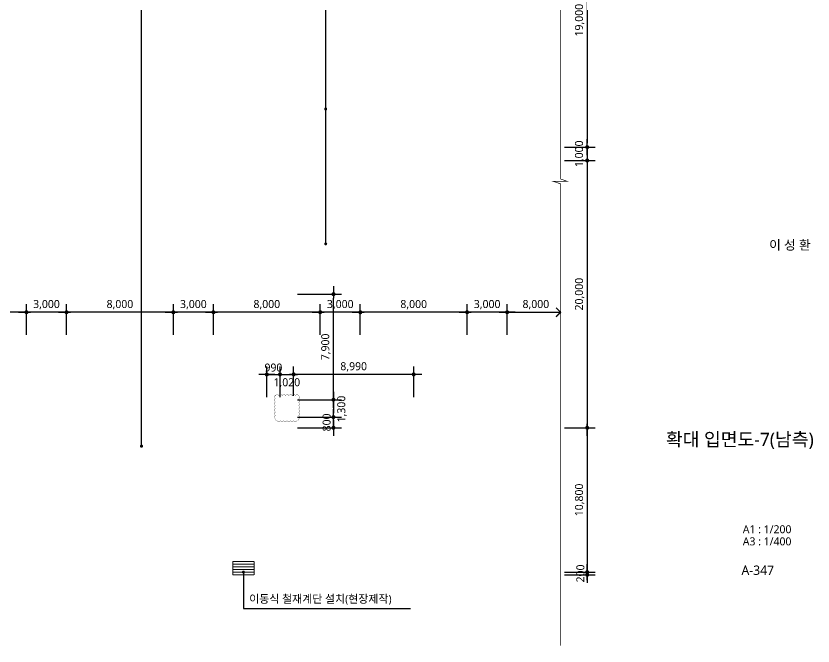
# Model space of a CAD drawing. Header units: millimetres. Extents: x 4937160 to 6265723, y 243853 to 348825.
# Drawn here: x 6036585 to 6096281, y 248160 to 295308 of the extents above; entities that cross this region are included whole.
import ezdxf
from ezdxf.enums import TextEntityAlignment as Align

# ---------------------------------------------------------------- set-up
doc = ezdxf.new("R2010")
doc.units = ezdxf.units.MM
doc.linetypes.add('DASHEDX2', pattern=[1.5, 1, -0.5])
doc.layers.get('0').update_dxf_attribs({"linetype": 'CONTINUOUS'})
for name, color, linetype, lineweight in [('A-BORD-TEXT', 3, 'CONTINUOUS', 25), ('A-MKXS-TEXT2', 7, 'CONTINUOUS', 25), ('A-SSXM-HID', 8, 'DASHEDX2', 18), ('REV-202205', 20, 'CONTINUOUS', 25)]:
    doc.layers.add(name, color=color, linetype=linetype, lineweight=lineweight)
doc.layers.add('AA-MARK', color=1, linetype='CONTINUOUS')
doc.layers.add('DIM', color=7, linetype='CONTINUOUS')
doc.styles.add('HY울릉도L', font='')
doc.styles.add('맑은고딕', font='malgun.ttf')
doc.styles.get('HY울릉도L').set_extended_font_data('HYwulM')
doc.dimstyles.new('CDIM', dxfattribs={"dimtxt": 3, "dimasz": 1.5, "dimexe": 2, "dimexo": 1, "dimgap": 1, "dimtad": 1, "dimdec": 0, "dimrnd": 0.5, "dimzin": 0, "dimdsep": 32, "dimlunit": 6, "dimtxsty": 'HY울릉도L', "dimblk1": '_CIDOT', "dimblk2": '_CIDOT', "dimsah": 1, "dimcen": 5.5, "dimclrd": 2, "dimclre": 2, "dimclrt": 7, "dimadec": 0, "dimazin": 0, "dimtfac": 1, "dimtdec": 0, "dimtix": 1, "dimtmove": 2, "dimatfit": 1, "dimldrblk": '_CIDOT', "dimfxl": 1, "dimtolj": 1, "dimtzin": 0, "dimlwd": -1, "dimarcsym": 0})

# ---------------------------------------------------------------- blocks, each defined once
blk = doc.blocks.new('_CIDOT')
at = {"color": 0, "linetype": 'ByBlock'}
blk.add_line((2, 0), (-1, 0), dxfattribs=at)
at = {"color": 0, "linetype": 'ByBlock', "const_width": 0.5}
blk.add_lwpolyline([(-0.25, 0, 1), (0.25, 0, 1)], format="xyb", close=True, dxfattribs=at)
blk = doc.blocks.new('*D1414')
at = {"layer": 'DIM', "lineweight": -2, "transparency": 16777216}
for p, q in [((6055373, 266793), (6055373, 269084)), ((6056363, 266793), (6056363, 269084))]:
    blk.add_line(p, q, dxfattribs=at)
at = {"layer": 'DIM', "transparency": 16777216}
for p, q in [((6055073, 268484), (6054773, 268484)), ((6055373, 268484), (6056363, 268484)), ((6056663, 268484), (6056963, 268484))]:
    blk.add_line(p, q, dxfattribs=at)
at = {"layer": 'DIM', "transparency": 16777216, "xscale": 300, "yscale": 300, "zscale": 300}
blk.add_blockref('_CIDOT', (6055373, 268484), dxfattribs=at)
at = {"layer": 'DIM', "transparency": 16777216, "xscale": 300, "yscale": 300, "zscale": 300, "rotation": 180}
blk.add_blockref('_CIDOT', (6056363, 268484), dxfattribs=at)
at = {"layer": 'DIM', "color": 3, "transparency": 16777216, "insert": (6055868, 268994), "char_height": 600, "attachment_point": 5, "style": '맑은고딕'}
blk.add_mtext('\\A1;990', dxfattribs=at)
blk = doc.blocks.new('*D1415')
at = {"layer": 'DIM', "lineweight": -2, "transparency": 16777216}
for p, q in [((6056363, 266793), (6056363, 269084)), ((6057383, 266893), (6057383, 269084))]:
    blk.add_line(p, q, dxfattribs=at)
at = {"layer": 'DIM', "transparency": 16777216}
blk.add_line((6056663, 268484), (6057083, 268484), dxfattribs=at)
at = {"layer": 'DIM', "transparency": 16777216, "xscale": 300, "yscale": 300, "zscale": 300, "rotation": 180}
blk.add_blockref('_CIDOT', (6056363, 268484), dxfattribs=at)
at = {"layer": 'DIM', "transparency": 16777216, "xscale": 300, "yscale": 300, "zscale": 300}
blk.add_blockref('_CIDOT', (6057383, 268484), dxfattribs=at)
at = {"layer": 'DIM', "color": 3, "transparency": 16777216, "insert": (6056873, 267846), "char_height": 600, "attachment_point": 5, "style": '맑은고딕'}
blk.add_mtext('\\A1;1,020', dxfattribs=at)
blk = doc.blocks.new('*D1416')
at = {"layer": 'DIM', "lineweight": -2, "transparency": 16777216}
for p, q in [((6057383, 266893), (6057383, 269084)), ((6066373, 266793), (6066373, 269084))]:
    blk.add_line(p, q, dxfattribs=at)
at = {"layer": 'DIM', "transparency": 16777216}
blk.add_line((6066073, 268484), (6057683, 268484), dxfattribs=at)
at = {"layer": 'DIM', "transparency": 16777216, "xscale": 300, "yscale": 300, "zscale": 300, "rotation": 180}
blk.add_blockref('_CIDOT', (6057383, 268484), dxfattribs=at)
at = {"layer": 'DIM', "transparency": 16777216, "xscale": 300, "yscale": 300, "zscale": 300}
blk.add_blockref('_CIDOT', (6066373, 268484), dxfattribs=at)
at = {"layer": 'DIM', "color": 3, "transparency": 16777216, "insert": (6061878, 269044), "char_height": 600, "attachment_point": 5, "style": '맑은고딕'}
blk.add_mtext('\\A1;8,990', dxfattribs=at)
blk = doc.blocks.new('*D1417')
at = {"layer": 'DIM', "lineweight": -2, "transparency": 16777216}
for p, q in [((6037373, 271447), (6037373, 273737)), ((6040373, 271447), (6040373, 273737))]:
    blk.add_line(p, q, dxfattribs=at)
at = {"layer": 'DIM', "transparency": 16777216}
blk.add_line((6040073, 273137), (6037673, 273137), dxfattribs=at)
at = {"layer": 'DIM', "transparency": 16777216, "xscale": 300, "yscale": 300, "zscale": 300, "rotation": 180}
blk.add_blockref('_CIDOT', (6037373, 273137), dxfattribs=at)
at = {"layer": 'DIM', "transparency": 16777216, "xscale": 300, "yscale": 300, "zscale": 300}
blk.add_blockref('_CIDOT', (6040373, 273137), dxfattribs=at)
at = {"layer": 'DIM', "color": 3, "transparency": 16777216, "insert": (6038873, 273697), "char_height": 600, "attachment_point": 5, "style": '맑은고딕'}
blk.add_mtext('\\A1;3,000', dxfattribs=at)
blk = doc.blocks.new('*D1418')
at = {"layer": 'DIM', "lineweight": -2, "transparency": 16777216}
for p, q in [((6040373, 271447), (6040373, 273737)), ((6048373, 271447), (6048373, 273737))]:
    blk.add_line(p, q, dxfattribs=at)
at = {"layer": 'DIM', "transparency": 16777216}
blk.add_line((6048073, 273137), (6040673, 273137), dxfattribs=at)
at = {"layer": 'DIM', "transparency": 16777216, "xscale": 300, "yscale": 300, "zscale": 300, "rotation": 180}
blk.add_blockref('_CIDOT', (6040373, 273137), dxfattribs=at)
at = {"layer": 'DIM', "transparency": 16777216, "xscale": 300, "yscale": 300, "zscale": 300}
blk.add_blockref('_CIDOT', (6048373, 273137), dxfattribs=at)
at = {"layer": 'DIM', "color": 3, "transparency": 16777216, "insert": (6044373, 273697), "char_height": 600, "attachment_point": 5, "style": '맑은고딕'}
blk.add_mtext('\\A1;8,000', dxfattribs=at)
blk = doc.blocks.new('*D1419')
at = {"layer": 'DIM', "lineweight": -2, "transparency": 16777216}
for p, q in [((6048373, 271447), (6048373, 273737)), ((6051373, 271447), (6051373, 273737))]:
    blk.add_line(p, q, dxfattribs=at)
at = {"layer": 'DIM', "transparency": 16777216}
blk.add_line((6051073, 273137), (6048673, 273137), dxfattribs=at)
at = {"layer": 'DIM', "transparency": 16777216, "xscale": 300, "yscale": 300, "zscale": 300, "rotation": 180}
blk.add_blockref('_CIDOT', (6048373, 273137), dxfattribs=at)
at = {"layer": 'DIM', "transparency": 16777216, "xscale": 300, "yscale": 300, "zscale": 300}
blk.add_blockref('_CIDOT', (6051373, 273137), dxfattribs=at)
at = {"layer": 'DIM', "color": 3, "transparency": 16777216, "insert": (6049873, 273697), "char_height": 600, "attachment_point": 5, "style": '맑은고딕'}
blk.add_mtext('\\A1;3,000', dxfattribs=at)
blk = doc.blocks.new('*D1420')
at = {"layer": 'DIM', "lineweight": -2, "transparency": 16777216}
for p, q in [((6051373, 271447), (6051373, 273737)), ((6059373, 271447), (6059373, 273737))]:
    blk.add_line(p, q, dxfattribs=at)
at = {"layer": 'DIM', "transparency": 16777216}
blk.add_line((6059073, 273137), (6051673, 273137), dxfattribs=at)
at = {"layer": 'DIM', "transparency": 16777216, "xscale": 300, "yscale": 300, "zscale": 300, "rotation": 180}
blk.add_blockref('_CIDOT', (6051373, 273137), dxfattribs=at)
at = {"layer": 'DIM', "transparency": 16777216, "xscale": 300, "yscale": 300, "zscale": 300}
blk.add_blockref('_CIDOT', (6059373, 273137), dxfattribs=at)
at = {"layer": 'DIM', "color": 3, "transparency": 16777216, "insert": (6055373, 273697), "char_height": 600, "attachment_point": 5, "style": '맑은고딕'}
blk.add_mtext('\\A1;8,000', dxfattribs=at)
blk = doc.blocks.new('*D1422')
at = {"layer": 'DIM', "lineweight": -2, "transparency": 16777216}
for p, q in [((6029373, 271447), (6029373, 273737)), ((6037373, 271447), (6037373, 273737))]:
    blk.add_line(p, q, dxfattribs=at)
at = {"layer": 'DIM', "transparency": 16777216}
blk.add_line((6037073, 273137), (6029673, 273137), dxfattribs=at)
at = {"layer": 'DIM', "transparency": 16777216, "xscale": 300, "yscale": 300, "zscale": 300, "rotation": 180}
blk.add_blockref('_CIDOT', (6029373, 273137), dxfattribs=at)
at = {"layer": 'DIM', "transparency": 16777216, "xscale": 300, "yscale": 300, "zscale": 300}
blk.add_blockref('_CIDOT', (6037373, 273137), dxfattribs=at)
at = {"layer": 'DIM', "color": 3, "transparency": 16777216, "insert": (6033373, 273697), "char_height": 600, "attachment_point": 5, "style": '맑은고딕'}
blk.add_mtext('\\A1;8,000', dxfattribs=at)
blk = doc.blocks.new('*D1430')
at = {"layer": 'DIM', "lineweight": -2, "transparency": 16777216}
for p, q in [((6057683, 266593), (6060964, 266593)), ((6057673, 265293), (6060964, 265293))]:
    blk.add_line(p, q, dxfattribs=at)
at = {"layer": 'DIM', "transparency": 16777216}
blk.add_line((6060364, 266293), (6060364, 265593), dxfattribs=at)
at = {"layer": 'DIM', "transparency": 16777216, "xscale": 300, "yscale": 300, "zscale": 300}
for p, rotation in [((6060364, 266593), 90), ((6060364, 265293), 270)]:
    blk.add_blockref('_CIDOT', p, dxfattribs=dict(at, rotation=rotation))
at = {"layer": 'DIM', "color": 3, "transparency": 16777216, "insert": (6061002, 265893), "char_height": 600, "attachment_point": 5, "rotation": 90, "style": '맑은고딕'}
blk.add_mtext('\\A1;1,300', dxfattribs=at)
blk = doc.blocks.new('*D1431')
at = {"layer": 'DIM', "transparency": 16777216}
for p, q in [((6060364, 265593), (6060364, 265893)), ((6060364, 264493), (6060364, 265293)), ((6060364, 264193), (6060364, 263893))]:
    blk.add_line(p, q, dxfattribs=at)
at = {"layer": 'DIM', "lineweight": -2, "transparency": 16777216}
for p, q in [((6057673, 265293), (6060964, 265293)), ((6057673, 264493), (6060964, 264493))]:
    blk.add_line(p, q, dxfattribs=at)
at = {"layer": 'DIM', "transparency": 16777216, "xscale": 300, "yscale": 300, "zscale": 300}
for p, rotation in [((6060364, 265293), 270), ((6060364, 264493), 90)]:
    blk.add_blockref('_CIDOT', p, dxfattribs=dict(at, rotation=rotation))
at = {"layer": 'DIM', "color": 3, "transparency": 16777216, "insert": (6059854, 264893), "char_height": 600, "attachment_point": 5, "rotation": 90, "style": '맑은고딕'}
blk.add_mtext('\\A1;800', dxfattribs=at)
blk = doc.blocks.new('*D1432')
at = {"layer": 'DIM', "lineweight": -2, "transparency": 16777216}
for p, q in [((6070373, 271447), (6070373, 273737)), ((6073373, 271447), (6073373, 273737))]:
    blk.add_line(p, q, dxfattribs=at)
at = {"layer": 'DIM', "transparency": 16777216}
blk.add_line((6073073, 273137), (6070673, 273137), dxfattribs=at)
at = {"layer": 'DIM', "transparency": 16777216, "xscale": 300, "yscale": 300, "zscale": 300, "rotation": 180}
blk.add_blockref('_CIDOT', (6070373, 273137), dxfattribs=at)
at = {"layer": 'DIM', "transparency": 16777216, "xscale": 300, "yscale": 300, "zscale": 300}
blk.add_blockref('_CIDOT', (6073373, 273137), dxfattribs=at)
at = {"layer": 'DIM', "color": 3, "transparency": 16777216, "insert": (6071873, 273697), "char_height": 600, "attachment_point": 5, "style": '맑은고딕'}
blk.add_mtext('\\A1;3,000', dxfattribs=at)
blk = doc.blocks.new('*D1433')
at = {"layer": 'DIM', "lineweight": -2, "transparency": 16777216}
for p, q in [((6059373, 271447), (6059373, 273737)), ((6062373, 271447), (6062373, 273737))]:
    blk.add_line(p, q, dxfattribs=at)
at = {"layer": 'DIM', "transparency": 16777216}
blk.add_line((6062073, 273137), (6059673, 273137), dxfattribs=at)
at = {"layer": 'DIM', "transparency": 16777216, "xscale": 300, "yscale": 300, "zscale": 300, "rotation": 180}
blk.add_blockref('_CIDOT', (6059373, 273137), dxfattribs=at)
at = {"layer": 'DIM', "transparency": 16777216, "xscale": 300, "yscale": 300, "zscale": 300}
blk.add_blockref('_CIDOT', (6062373, 273137), dxfattribs=at)
at = {"layer": 'DIM', "color": 3, "transparency": 16777216, "insert": (6060873, 273697), "char_height": 600, "attachment_point": 5, "style": '맑은고딕'}
blk.add_mtext('\\A1;3,000', dxfattribs=at)
blk = doc.blocks.new('*D1434')
at = {"layer": 'DIM', "lineweight": -2, "transparency": 16777216}
for p, q in [((6062373, 271447), (6062373, 273737)), ((6070373, 271447), (6070373, 273737))]:
    blk.add_line(p, q, dxfattribs=at)
at = {"layer": 'DIM', "transparency": 16777216}
blk.add_line((6070073, 273137), (6062673, 273137), dxfattribs=at)
at = {"layer": 'DIM', "transparency": 16777216, "xscale": 300, "yscale": 300, "zscale": 300, "rotation": 180}
blk.add_blockref('_CIDOT', (6062373, 273137), dxfattribs=at)
at = {"layer": 'DIM', "transparency": 16777216, "xscale": 300, "yscale": 300, "zscale": 300}
blk.add_blockref('_CIDOT', (6070373, 273137), dxfattribs=at)
at = {"layer": 'DIM', "color": 3, "transparency": 16777216, "insert": (6066373, 273697), "char_height": 600, "attachment_point": 5, "style": '맑은고딕'}
blk.add_mtext('\\A1;8,000', dxfattribs=at)
blk = doc.blocks.new('*D1458')
at = {"layer": 'DIM', "lineweight": -2, "transparency": 16777216}
blk.add_line((6073373, 271447), (6073373, 273737), dxfattribs=at)
at = {"layer": 'DIM', "transparency": 16777216}
blk.add_line((6073673, 273137), (6077373, 273137), dxfattribs=at)
at = {"layer": 'DIM', "transparency": 16777216, "xscale": 300, "yscale": 300, "zscale": 300, "rotation": 180}
blk.add_blockref('_CIDOT', (6073373, 273137), dxfattribs=at)
at = {"layer": 'DIM', "color": 3, "transparency": 16777216, "insert": (6075523, 273697), "char_height": 600, "attachment_point": 5, "style": '맑은고딕'}
blk.add_mtext('\\A1;8,000', dxfattribs=at)
blk = doc.blocks.new('_None')
blk = doc.blocks.new('*D1465')
at = {"layer": 'DIM', "lineweight": -2, "transparency": 16777216}
for p, q in [((6057673, 274493), (6060964, 274493)), ((6057683, 266593), (6060964, 266593))]:
    blk.add_line(p, q, dxfattribs=at)
at = {"layer": 'DIM', "transparency": 16777216}
blk.add_line((6060364, 266893), (6060364, 274193), dxfattribs=at)
at = {"layer": 'DIM', "transparency": 16777216, "xscale": 300, "yscale": 300, "zscale": 300}
for p, rotation in [((6060364, 274493), 90), ((6060364, 266593), 270)]:
    blk.add_blockref('_CIDOT', p, dxfattribs=dict(at, rotation=rotation))
at = {"layer": 'DIM', "color": 3, "transparency": 16777216, "insert": (6059803, 270543), "char_height": 600, "attachment_point": 5, "rotation": 90, "style": '맑은고딕'}
blk.add_mtext('\\A1;7,900', dxfattribs=at)
blk = doc.blocks.new('*D1477')
at = {"layer": 'DIM', "lineweight": -2, "transparency": 16777216}
for p, q in [((6077677, 304493), (6079968, 304493)), ((6077677, 285493), (6079968, 285493))]:
    blk.add_line(p, q, dxfattribs=at)
at = {"layer": 'DIM', "transparency": 16777216}
blk.add_line((6079368, 304193), (6079368, 285793), dxfattribs=at)
at = {"layer": 'DIM', "transparency": 16777216, "xscale": 300, "yscale": 300, "zscale": 300}
for p, rotation in [((6079368, 304493), 90), ((6079368, 285493), 270)]:
    blk.add_blockref('_CIDOT', p, dxfattribs=dict(at, rotation=rotation))
at = {"layer": 'DIM', "color": 3, "transparency": 16777216, "insert": (6078806, 294993), "char_height": 600, "attachment_point": 5, "rotation": 90, "style": '맑은고딕'}
blk.add_mtext('\\A1;19,000', dxfattribs=at)
blk = doc.blocks.new('*D1478')
at = {"layer": 'DIM', "transparency": 16777216}
for p, q in [((6079368, 285793), (6079368, 286093)), ((6079368, 285493), (6079368, 284493)), ((6079368, 284193), (6079368, 283893))]:
    blk.add_line(p, q, dxfattribs=at)
at = {"layer": 'DIM', "lineweight": -2, "transparency": 16777216}
for p, q in [((6077677, 285493), (6079968, 285493)), ((6077677, 284493), (6079968, 284493))]:
    blk.add_line(p, q, dxfattribs=at)
at = {"layer": 'DIM', "transparency": 16777216, "xscale": 300, "yscale": 300, "zscale": 300}
for p, rotation in [((6079368, 285493), 270), ((6079368, 284493), 90)]:
    blk.add_blockref('_CIDOT', p, dxfattribs=dict(at, rotation=rotation))
at = {"layer": 'DIM', "color": 3, "transparency": 16777216, "insert": (6078806, 284993), "char_height": 600, "attachment_point": 5, "rotation": 90, "style": '맑은고딕'}
blk.add_mtext('\\A1;1,000', dxfattribs=at)
blk = doc.blocks.new('*D1479')
at = {"layer": 'DIM', "lineweight": -2, "transparency": 16777216}
for p, q in [((6077677, 284493), (6079968, 284493)), ((6077677, 264493), (6079968, 264493))]:
    blk.add_line(p, q, dxfattribs=at)
at = {"layer": 'DIM', "transparency": 16777216}
blk.add_line((6079368, 284193), (6079368, 264793), dxfattribs=at)
at = {"layer": 'DIM', "transparency": 16777216, "xscale": 300, "yscale": 300, "zscale": 300}
for p, rotation in [((6079368, 284493), 90), ((6079368, 264493), 270)]:
    blk.add_blockref('_CIDOT', p, dxfattribs=dict(at, rotation=rotation))
at = {"layer": 'DIM', "color": 3, "transparency": 16777216, "insert": (6078807, 274493), "char_height": 600, "attachment_point": 5, "rotation": 90, "style": '맑은고딕'}
blk.add_mtext('\\A1;20,000', dxfattribs=at)
blk = doc.blocks.new('*D1480')
at = {"layer": 'DIM', "lineweight": -2, "transparency": 16777216}
for p, q in [((6077677, 264493), (6079968, 264493)), ((6077677, 253693), (6079968, 253693))]:
    blk.add_line(p, q, dxfattribs=at)
at = {"layer": 'DIM', "transparency": 16777216}
blk.add_line((6079368, 264193), (6079368, 253993), dxfattribs=at)
at = {"layer": 'DIM', "transparency": 16777216, "xscale": 300, "yscale": 300, "zscale": 300}
for p, rotation in [((6079368, 264493), 90), ((6079368, 253693), 270)]:
    blk.add_blockref('_CIDOT', p, dxfattribs=dict(at, rotation=rotation))
at = {"layer": 'DIM', "color": 3, "transparency": 16777216, "insert": (6078806, 259093), "char_height": 600, "attachment_point": 5, "rotation": 90, "style": '맑은고딕'}
blk.add_mtext('\\A1;10,800', dxfattribs=at)
blk = doc.blocks.new('*D1481')
at = {"layer": 'DIM', "transparency": 16777216}
for p, q in [((6079368, 253993), (6079368, 254293)), ((6079368, 253493), (6079368, 253693)), ((6079368, 253193), (6079368, 252893))]:
    blk.add_line(p, q, dxfattribs=at)
at = {"layer": 'DIM', "lineweight": -2, "transparency": 16777216}
for p, q in [((6077677, 253693), (6079968, 253693)), ((6077677, 253493), (6079968, 253493))]:
    blk.add_line(p, q, dxfattribs=at)
at = {"layer": 'DIM', "transparency": 16777216, "xscale": 300, "yscale": 300, "zscale": 300}
for p, rotation in [((6079368, 253493), 90), ((6079368, 253693), 270)]:
    blk.add_blockref('_CIDOT', p, dxfattribs=dict(at, rotation=rotation))
at = {"layer": 'DIM', "color": 3, "transparency": 16777216, "insert": (6078858, 253593), "char_height": 600, "attachment_point": 5, "rotation": 90, "style": '맑은고딕'}
blk.add_mtext('\\A1;200', dxfattribs=at)

msp = doc.modelspace()

# ---------------------------------------------------------------- linework, layer by layer
at = {"const_width": 100}
msp.add_lwpolyline([(6077031.9, 273478.7), (6077373.5, 273137.1), (6077031.9, 272795.6)], dxfattribs=at)
at = {"layer": 'A-MKXS-TEXT2'}
for p, q in [((6045988, 263103.8), (6045988, 337024.9)), ((6059780.5, 278259.7), (6059780.5, 337024.9))]:
    msp.add_line(p, q, dxfattribs=at)
at = {"layer": 'A-MKXS-TEXT2', "const_width": 112.5}
for points in [[(6059780.5, 288283.3, 1), (6059780.5, 288395.8, 1)], [(6059780.5, 278203.4, 1), (6059780.5, 278315.9, 1)], [(6045988, 263060, 1), (6045988, 263172.5, 1)], [(6053623.5, 253637, -1), (6053623.5, 253749.5, -1)]]:
    msp.add_lwpolyline(points, format="xyb", close=True, dxfattribs=at)
at = {"layer": 'A-MKXS-TEXT2'}
msp.add_lwpolyline([(6053623.5, 253693.3), (6053623.5, 250969.2), (6066123.5, 250969.2)], dxfattribs=at)
at = {"layer": 'A-SSXM-HID'}
for p, q in [((6052823.5, 254493.3), (6052823.5, 253493.3)), ((6052823.5, 254493.3), (6054423.5, 254493.3)), ((6054423.5, 254493.3), (6054423.5, 253493.3)), ((6052823.5, 254293.3), (6054423.5, 254293.3)), ((6052823.5, 254093.3), (6054423.5, 254093.3)), ((6052823.5, 253893.3), (6054423.5, 253893.3)), ((6052823.5, 253693.3), (6054423.5, 253693.3)), ((6052823.5, 253493.3), (6054423.5, 253493.3))]:
    msp.add_line(p, q, dxfattribs=at)
at = {"layer": 'AA-MARK', "const_width": 50}
msp.add_lwpolyline([(6077374.1, 248184.9), (6077374.1, 282742.4), (6076852.3, 282924.9), (6077894.6, 282924.9), (6077373.5, 283107.5), (6077373.5, 339024.9)], dxfattribs=at)
at = {"layer": 'REV-202205', "const_width": 20}
msp.add_lwpolyline([(6056015.8, 266910.5, -0.5205671), (6056265.8, 266910.5, -0.5205671), (6056515.8, 266910.5, -0.5205671), (6056765.8, 266910.5, -0.5205671), (6057015.8, 266910.5, -0.5205671), (6057265.8, 266910.5, -0.5205671), (6057515.8, 266910.5, -0.5205671), (6057754.6, 266899.3, -0.5205671), (6057754.6, 266649.3, -0.5205671), (6057754.6, 266399.3, -0.5205671), (6057754.6, 266149.3, -0.5205671), (6057754.6, 265899.3, -0.5205671), (6057754.6, 265649.3, -0.5205671), (6057754.6, 265399.3, -0.5205671), (6057754.6, 265149.3, -0.5205671), (6057628, 265025.9, -0.5205671), (6057378, 265025.9, -0.5205671), (6057128, 265025.9, -0.5205671), (6056878, 265025.9, -0.5205671), (6056628, 265025.9, -0.5205671), (6056378, 265025.9, -0.5205671), (6056128, 265025.9, -0.5205671), (6056015.8, 265163.7, -0.5205671), (6056015.8, 265413.7, -0.5205671), (6056015.8, 265663.7, -0.5205671), (6056015.8, 265913.7, -0.5205671), (6056015.8, 266163.7, -0.5205671), (6056015.8, 266413.7, -0.5205671), (6056015.8, 266663.7, -0.5205671)], format="xyb", close=True, dxfattribs=at)

# ---------------------------------------------------------------- texts
at = {"layer": 'A-BORD-TEXT', "style": '맑은고딕'}
for s, height, p in [('이 성 환', 700, (6096100.6, 277819.2)), ('A1 : 1/200', 600, (6094661.1, 256598.7)), ('A3 : 1/400', 600, (6094661.1, 255691.7)), ('A-347', 700, (6093362.3, 253484.5))]:
    msp.add_text(s, height=height, dxfattribs=at).set_placement(p, align=Align.RIGHT)
msp.add_text('확대 입면도-7(남측)', height=1000, dxfattribs=at).set_placement((6090798.5, 263624.5), align=Align.MIDDLE_CENTER)
at = {"layer": 'A-MKXS-TEXT2', "style": '맑은고딕'}
msp.add_text('이동식 철재계단 설치(현장제작)', height=600, dxfattribs=at).set_placement((6054054.9, 251686.2), align=Align.MIDDLE_LEFT)

# ---------------------------------------------------------------- dimensions: what is measured, and where the dimension line sits
at = {"layer": 'DIM'}
for base, p1, p2, angle, picture, middle in [((6079367.6, 285493.3), (6077377.3, 304493.3), (6077377.3, 285493.3), 270, '*D1477', (6078805.6, 294993.3)), ((6079367.6, 284493.3), (6077377.3, 285493.3), (6077377.3, 284493.3), 270, '*D1478', (6078805.6, 284993.3)), ((6079367.6, 264493.3), (6077377.3, 284493.3), (6077377.3, 264493.3), 270, '*D1479', (6078807.3, 274493.3)), ((6060363.8, 274493.3), (6057383.5, 266593.3), (6057373.5, 274493.3), 90, '*D1465', (6059803.5, 270543.3)), ((6029373.5, 273137.1), (6037373.5, 271146.8), (6029373.5, 271146.8), 180, '*D1422', (6033373.5, 273697.5)), ((6037373.5, 273137.1), (6040373.5, 271146.8), (6037373.5, 271146.8), 180, '*D1417', (6038873.5, 273697.5)), ((6040373.5, 273137.1), (6048373.5, 271146.8), (6040373.5, 271146.8), 180, '*D1418', (6044373.5, 273697.5)), ((6048373.5, 273137.1), (6051373.5, 271146.8), (6048373.5, 271146.8), 180, '*D1419', (6049873.5, 273697.5)), ((6051373.5, 273137.1), (6059373.5, 271146.8), (6051373.5, 271146.8), 180, '*D1420', (6055373.5, 273697.5)), ((6059373.5, 273137.1), (6062373.5, 271146.8), (6059373.5, 271146.8), 180, '*D1433', (6060873.5, 273697.5)), ((6062373.5, 273137.1), (6070373.5, 271146.8), (6062373.5, 271146.8), 180, '*D1434', (6066373.5, 273697.5)), ((6070373.5, 273137.1), (6073373.5, 271146.8), (6070373.5, 271146.8), 180, '*D1432', (6071873.5, 273697.5)), ((6057383.5, 268483.6), (6066373.5, 266493.3), (6057383.5, 266593.3), 180, '*D1416', (6061878.5, 269043.9)), ((6060363.8, 265293.3), (6057373.5, 264493.3), (6057373.5, 265293.3), 90, '*D1431', (6059853.8, 264893.3)), ((6079367.6, 253693.3), (6077377.3, 264493.3), (6077377.3, 253693.3), 270, '*D1480', (6078805.6, 259093.3)), ((6079367.6, 253693.3), (6077377.3, 253493.3), (6077377.3, 253693.3), 90, '*D1481', (6078857.6, 253593.3))]:
    dim = msp.add_linear_dim(base=base, p1=p1, p2=p2, angle=angle, dimstyle='CDIM', override={"dimscale": 200, "dimexe": 3, "dimexo": 1.5, "dimtxsty": '맑은고딕', "dimclrd": 256, "dimclre": 256, "dimclrt": 3}, dxfattribs=at)
    dim.commit()
    dim.dimension.update_dxf_attribs({"geometry": picture, "text_midpoint": middle})
dim = msp.add_linear_dim(base=(6077373.5, 273137.1), p1=(6073373.5, 271146.8), p2=(6077373.5, 271146.8), text='8,000', dimstyle='CDIM', override={"dimscale": 200, "dimexe": 3, "dimexo": 1.5, "dimtxsty": '맑은고딕', "dimblk2": 'None', "dimse2": 1, "dimclrd": 256, "dimclre": 256, "dimclrt": 3}, dxfattribs=at)
dim.commit()
dim.dimension.update_dxf_attribs({"geometry": '*D1458', "text_midpoint": (6075523.5, 273697.5)})
dim = msp.add_linear_dim(base=(6056363.5, 268483.6), p1=(6055373.5, 266493.3), p2=(6056363.5, 266493.3), dimstyle='CDIM', override={"dimscale": 200, "dimexe": 3, "dimexo": 1.5, "dimtxsty": '맑은고딕', "dimclrd": 256, "dimclre": 256, "dimclrt": 3}, dxfattribs=at)
dim.commit()
dim.dimension.update_dxf_attribs({"geometry": '*D1414', "text_midpoint": (6055868.5, 268993.6)})
dim = msp.add_linear_dim(base=(6057383.5, 268483.6), p1=(6056363.5, 266493.3), p2=(6057383.5, 266593.3), dimstyle='CDIM', override={"dimscale": 200, "dimexe": 3, "dimexo": 1.5, "dimtxsty": '맑은고딕', "dimclrd": 256, "dimclre": 256, "dimclrt": 3}, dxfattribs=at)
dim.commit()
dim.dimension.update_dxf_attribs({"geometry": '*D1415', "text_midpoint": (6056873.5, 267845.6), "dimtype": 160})
dim = msp.add_linear_dim(base=(6060363.8, 265293.3), p1=(6057383.5, 266593.3), p2=(6057373.5, 265293.3), angle=270, dimstyle='CDIM', override={"dimscale": 200, "dimexe": 3, "dimexo": 1.5, "dimtxsty": '맑은고딕', "dimclrd": 256, "dimclre": 256, "dimclrt": 3}, dxfattribs=at)
dim.commit()
dim.dimension.update_dxf_attribs({"geometry": '*D1430', "text_midpoint": (6061001.8, 265893.3), "dimtype": 160})

doc.saveas('drawing.dxf')
